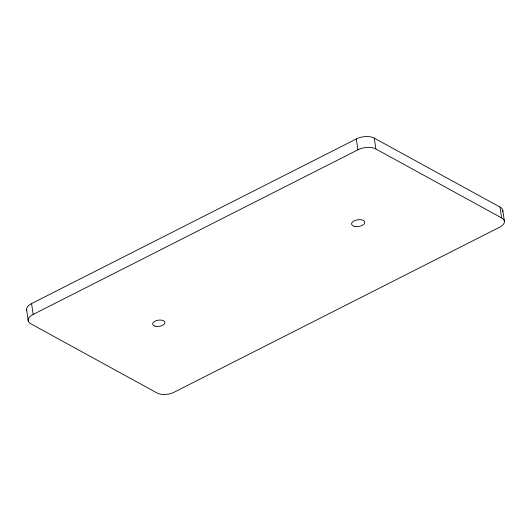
<?xml version="1.0" encoding="UTF-8"?>
<svg xmlns="http://www.w3.org/2000/svg" width="531" height="531" viewBox="0 0 531 531"><rect width="100%" height="100%" fill="white"/><g stroke="black" fill="none" stroke-linecap="round" stroke-linejoin="round"><path stroke-width="0.8" d="M26.676 310.17A12.711 6.392 -8.4 0 1 31.568 303.579L356.328 138.963A12.671 6.372 -8.4 0 1 374.275 138.146L500.029 207.077A12.591 6.332 -8.4 0 1 502.751 211.617M33.174 314.425L357.927 149.808A12.671 6.372 -8.4 0 1 375.875 148.992L501.629 217.922A12.591 6.332 -8.4 0 1 499.379 227.348L174.626 391.964A12.352 6.213 -8.4 0 1 156.672 392.781L30.917 323.85A12.711 6.392 -8.4 0 1 33.174 314.425L31.568 303.579M502.85 210.741L504.45 221.593M500.029 207.077L501.629 217.922M374.275 138.146L375.875 148.992M356.328 138.963L357.927 149.808M26.55 309.327L28.276 321.023M155.045 326.173A6.213 3.126 -8.4 0 0 164.889 322.974A6.213 3.126 -8.4 0 0 156.379 320.611A6.213 3.126 -8.4 0 0 155.045 326.173M354.409 226.332A6.717 3.378 -8.4 0 0 364.85 222.675A6.717 3.378 -8.4 0 0 355.372 220.352A6.717 3.378 -8.4 0 0 354.409 226.332"/></g></svg>
